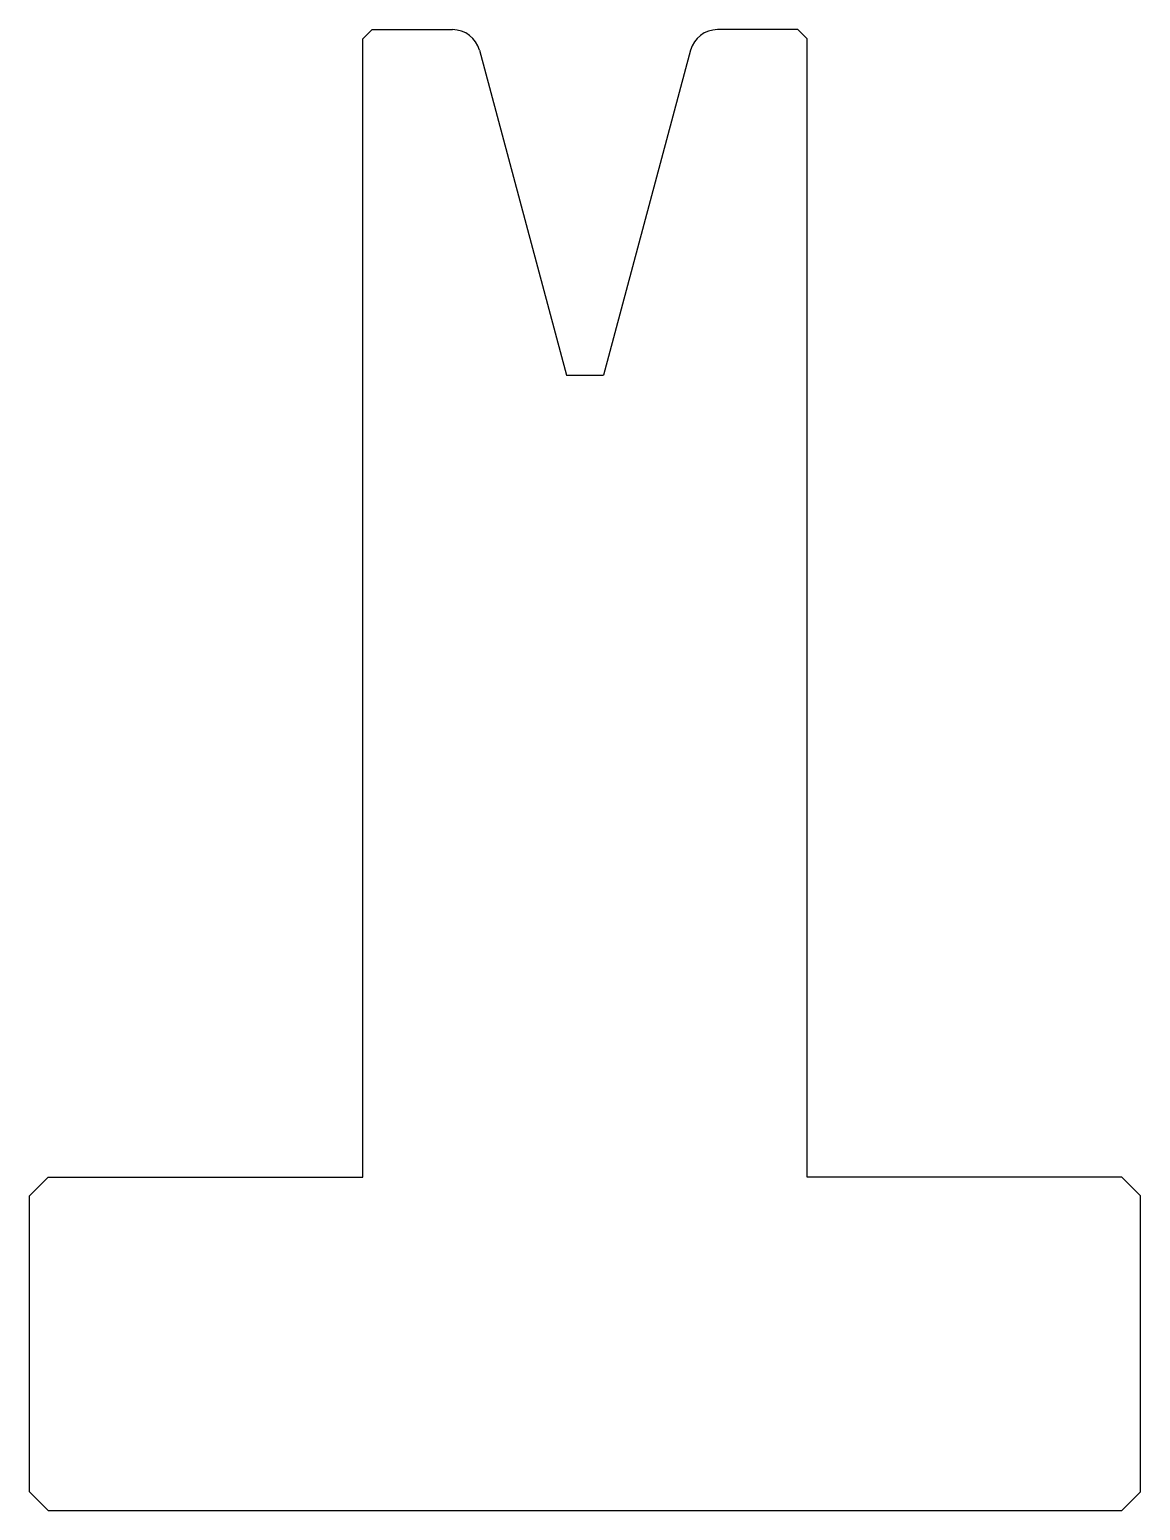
# Model space of a CAD drawing. Header units: millimetres. Extents: x 1655.5 to 1715.5, y 866.5 to 946.5.
import ezdxf

# ---------------------------------------------------------------- set-up
doc = ezdxf.new("R2010")
doc.units = ezdxf.units.MM
doc.layers.add('Default', color=7, linetype='Continuous')

msp = doc.modelspace()

# ---------------------------------------------------------------- linework, layer by layer
at = {"layer": 'Default'}
for p, q in [((1673.456, 946.029), (1673.956, 946.529)), ((1673.956, 946.529), (1678.305, 946.529)), ((1696.956, 946.529), (1692.607, 946.529)), ((1696.956, 946.529), (1697.456, 946.029)), ((1673.456, 884.529), (1673.456, 946.029)), ((1697.456, 884.529), (1697.456, 946.029)), ((1679.754, 945.417), (1684.456, 927.869)), ((1691.158, 945.417), (1686.456, 927.869)), ((1684.456, 927.869), (1686.456, 927.869)), ((1656.456, 884.529), (1655.456, 883.529)), ((1656.456, 884.529), (1673.456, 884.529)), ((1714.456, 884.529), (1697.456, 884.529)), ((1715.456, 883.529), (1714.456, 884.529)), ((1655.456, 867.529), (1655.456, 883.529)), ((1715.456, 867.529), (1715.456, 883.529)), ((1655.456, 867.529), (1656.456, 866.529)), ((1714.456, 866.529), (1715.456, 867.529)), ((1656.456, 866.529), (1714.456, 866.529))]:
    msp.add_line(p, q, dxfattribs=at)
for centre, start, end in [((1678.305, 945.029), 15, 90), ((1692.607, 945.029), 90, 165)]:
    msp.add_arc(centre, 1.5, start, end, dxfattribs=at)

doc.saveas('drawing.dxf')
